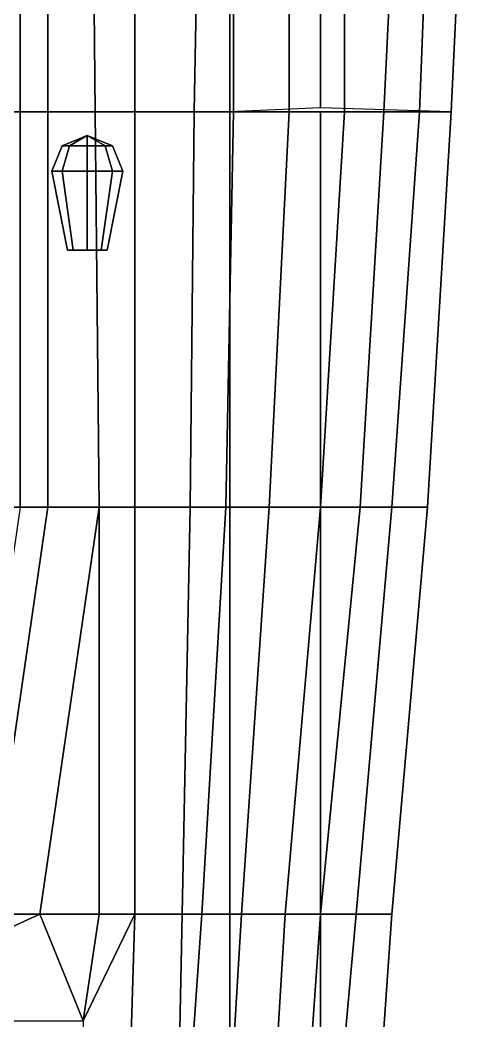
# Model space of a CAD drawing. Header units: millimetres. Extents: x -3 to 1.7, y -21.6 to 9.5.
# Drawn here: x 0.54 to 1.68, y -2.01 to 0.522 of the extents above; entities that cross this region are included whole.
import ezdxf

# ---------------------------------------------------------------- set-up
doc = ezdxf.new("R2010")
doc.units = ezdxf.units.MM

msp = doc.modelspace()

# ---------------------------------------------------------------- linework, layer by layer
at = {"color": 3}
for points in [[(0.47, 0.29, 2.08), (0.54, 0.29, 2.05), (0.54, 1.34, 2.05), (0.47, 1.34, 2.08)], [(0.54, 0.29, 2.05), (0.61, 0.29, 1.99), (0.61, 1.34, 1.99), (0.54, 1.34, 2.05)], [(0.61, 0.29, 1.99), (0.73, 0.29, 1.04), (0.72, 1.34, 1.09), (0.61, 1.34, 1.99)], [(0.73, 0.29, 1.04), (0.83, 0.29, 1.02), (0.83, 1.34, 1.06), (0.72, 1.34, 1.09)], [(0.83, 0.29, 1.02), (0.98, 0.29, 0.96), (1, 1.34, 1), (0.83, 1.34, 1.06)], [(0.98, 0.29, 0.96), (1.08, 0.29, 0.88), (1.08, 1.34, 0.92), (1, 1.34, 1)], [(1.08, 0.29, 0.88), (1.22, 0.29, 0.72), (1.22, 1.34, 0.76), (1.08, 1.34, 0.92)], [(1.22, 0.29, 0.72), (1.36, 0.29, 0.51), (1.36, 1.34, 0.57), (1.22, 1.34, 0.76)], [(1.36, 0.29, 0.51), (1.46, 0.29, 0.31), (1.51, 1.34, 0.31), (1.36, 1.34, 0.57)], [(1.46, 0.29, 0.31), (1.55, 0.29, 0.08), (1.59, 1.34, 0.08), (1.51, 1.34, 0.31)], [(1.55, 0.29, 0.08), (1.63, 0.29, -0.2), (1.68, 1.34, -0.19), (1.59, 1.34, 0.08)], [(0.47, -0.71, 2.08), (0.54, -0.71, 2.05), (0.54, 0.29, 2.05), (0.47, 0.29, 2.08)], [(0.54, -0.71, 2.05), (0.61, -0.71, 1.99), (0.61, 0.29, 1.99), (0.54, 0.29, 2.05)], [(0.61, -0.71, 1.99), (0.74, -0.71, 0.99), (0.73, 0.29, 1.04), (0.61, 0.29, 1.99)], [(0.74, -0.71, 0.99), (0.83, -0.71, 0.97), (0.83, 0.29, 1.02), (0.73, 0.29, 1.04)], [(0.83, -0.71, 0.97), (0.97, -0.71, 0.93), (0.98, 0.29, 0.96), (0.83, 0.29, 1.02)], [(0.97, -0.71, 0.93), (1.06, -0.71, 0.85), (1.08, 0.29, 0.88), (0.98, 0.29, 0.96)], [(1.06, -0.71, 0.85), (1.17, -0.71, 0.72), (1.22, 0.29, 0.72), (1.08, 0.29, 0.88)], [(1.17, -0.71, 0.72), (1.3, -0.71, 0.51), (1.36, 0.29, 0.51), (1.22, 0.29, 0.72)], [(1.3, -0.71, 0.51), (1.4, -0.71, 0.31), (1.46, 0.29, 0.31), (1.36, 0.29, 0.51)], [(1.4, -0.71, 0.31), (1.48, -0.71, 0.08), (1.55, 0.29, 0.08), (1.46, 0.29, 0.31)], [(1.48, -0.71, 0.08), (1.57, -0.71, -0.2), (1.63, 0.29, -0.2), (1.55, 0.29, 0.08)], [(0.39, -1.74, 2.02), (0.46, -1.74, 1.96), (0.61, -0.71, 1.99), (0.54, -0.71, 2.05)], [(0.46, -1.74, 1.96), (0.59, -1.74, 0.96), (0.74, -0.71, 0.99), (0.61, -0.71, 1.99)], [(0.59, -1.74, 0.96), (0.74, -1.74, 0.96), (0.74, -0.71, 0.99)], [(0.74, -1.74, 0.96), (0.83, -1.74, 0.95), (0.83, -0.71, 0.97), (0.74, -0.71, 0.99)], [(0.83, -1.74, 0.95), (0.95, -1.74, 0.9), (0.97, -0.71, 0.93), (0.83, -0.71, 0.97)], [(0.95, -1.74, 0.9), (1, -1.74, 0.85), (1.06, -0.71, 0.85), (0.97, -0.71, 0.93)], [(1, -1.74, 0.85), (1.1, -1.74, 0.72), (1.17, -0.71, 0.72), (1.06, -0.71, 0.85)], [(1.1, -1.74, 0.72), (1.21, -1.74, 0.51), (1.3, -0.71, 0.51), (1.17, -0.71, 0.72)], [(1.21, -1.74, 0.51), (1.3, -1.74, 0.31), (1.4, -0.71, 0.31), (1.3, -0.71, 0.51)], [(1.3, -1.74, 0.31), (1.39, -1.74, 0.08), (1.48, -0.71, 0.08), (1.4, -0.71, 0.31)], [(1.39, -1.74, 0.08), (1.48, -1.74, -0.22), (1.57, -0.71, -0.2), (1.48, -0.71, 0.08)], [(0, -1.82, 1.96), (0, -2.01, 0.96), (0.59, -1.74, 0.96), (0.46, -1.74, 1.96)], [(0.7, -2.01, 0.96), (0.7, -2.01, 0.96), (0.59, -1.74, 0.96), (0, -2.01, 0.96)], [(0.7, -2.01, 0.96), (0.7, -2.01, 0.96), (0.74, -1.74, 0.96), (0.59, -1.74, 0.96)], [(0.7, -2.74, 0.92), (0.8, -2.74, 0.9), (0.83, -1.74, 0.95), (0.7, -2.01, 0.96)], [(0.7, -2.01, 0.96), (0.7, -2.01, 0.96), (0.83, -1.74, 0.95), (0.74, -1.74, 0.96)], [(0.8, -2.74, 0.9), (0.93, -2.74, 0.86), (0.95, -1.74, 0.9), (0.83, -1.74, 0.95)], [(0.93, -2.74, 0.86), (0.93, -2.74, 0.86), (1, -1.74, 0.85), (0.95, -1.74, 0.9)], [(0.93, -2.74, 0.86), (1.04, -2.74, 0.72), (1.1, -1.74, 0.72), (1, -1.74, 0.85)], [(1.04, -2.74, 0.72), (1.15, -2.74, 0.51), (1.21, -1.74, 0.51), (1.1, -1.74, 0.72)], [(1.15, -2.74, 0.51), (1.23, -2.74, 0.31), (1.3, -1.74, 0.31), (1.21, -1.74, 0.51)], [(1.23, -2.74, 0.31), (1.3, -2.74, 0.08), (1.39, -1.74, 0.08), (1.3, -1.74, 0.31)], [(1.3, -2.74, 0.08), (1.41, -2.74, -0.23), (1.48, -1.74, -0.22), (1.39, -1.74, 0.08)], [(0.48, -2.74, 0.97), (0.48, -2.74, 0.97), (0.7, -2.74, 0.92), (0, -2.01, 0.96)]]:
    msp.add_3dface(points, dxfattribs=at)
for points in [[(1.07, 0.29, -0.4), (0.52, 0.29, -0.55), (0.52, 1.34, -0.6), (1.07, 1.34, -0.43)], [(1.3, 0.3, -0.33), (1.07, 0.29, -0.4), (1.07, 1.34, -0.43), (1.3, 1.34, -0.36)], [(1.63, 0.29, -0.2), (1.3, 0.3, -0.33), (1.3, 1.34, -0.36), (1.68, 1.34, -0.19)], [(1.07, -0.71, -0.37), (0.52, -0.71, -0.5), (0.52, 0.29, -0.55), (1.07, 0.29, -0.4)], [(1.3, -0.71, -0.3), (1.07, -0.71, -0.37), (1.07, 0.29, -0.4), (1.3, 0.29, -0.33)], [(1.57, -0.71, -0.2), (1.3, -0.71, -0.3), (1.3, 0.29, -0.33), (1.63, 0.29, -0.2)], [(0.71, 0.23, 1.9), (0.6464, 0.2036, 1.9), (0.665, 0.2036, 1.945), (0.71, 0.23, 1.9)], [(0.71, 0.23, 1.9), (0.665, 0.2036, 1.855), (0.6464, 0.2036, 1.9), (0.71, 0.23, 1.9)], [(0.71, 0.23, 1.9), (0.665, 0.2036, 1.945), (0.71, 0.2036, 1.9636), (0.71, 0.23, 1.9)], [(0.71, 0.23, 1.9), (0.71, 0.2036, 1.8364), (0.665, 0.2036, 1.855), (0.71, 0.23, 1.9)], [(0.71, 0.23, 1.9), (0.71, 0.2036, 1.9636), (0.755, 0.2036, 1.945), (0.71, 0.23, 1.9)], [(0.71, 0.23, 1.9), (0.755, 0.2036, 1.945), (0.7736, 0.2036, 1.9), (0.71, 0.23, 1.9)], [(0.71, 0.23, 1.9), (0.7736, 0.2036, 1.9), (0.755, 0.2036, 1.855), (0.71, 0.23, 1.9)], [(0.71, 0.23, 1.9), (0.755, 0.2036, 1.855), (0.71, 0.2036, 1.8364), (0.71, 0.23, 1.9)], [(0.6464, 0.2036, 1.9), (0.62, 0.14, 1.9), (0.6464, 0.14, 1.9636), (0.665, 0.2036, 1.945)], [(0.665, 0.2036, 1.855), (0.6464, 0.14, 1.8364), (0.62, 0.14, 1.9), (0.6464, 0.2036, 1.9)], [(0.665, 0.2036, 1.945), (0.6464, 0.14, 1.9636), (0.71, 0.14, 1.99), (0.71, 0.2036, 1.9636)], [(0.71, 0.2036, 1.8364), (0.71, 0.14, 1.81), (0.6464, 0.14, 1.8364), (0.665, 0.2036, 1.855)], [(0.71, 0.2036, 1.9636), (0.71, 0.14, 1.99), (0.7736, 0.14, 1.9636), (0.755, 0.2036, 1.945)], [(0.755, 0.2036, 1.855), (0.7736, 0.14, 1.8364), (0.71, 0.14, 1.81), (0.71, 0.2036, 1.8364)], [(0.755, 0.2036, 1.945), (0.7736, 0.14, 1.9636), (0.8, 0.14, 1.9), (0.7736, 0.2036, 1.9)], [(0.7736, 0.2036, 1.9), (0.8, 0.14, 1.9), (0.7736, 0.14, 1.8364), (0.755, 0.2036, 1.855)], [(0.6746, -0.06, 1.8646), (0.66, -0.06, 1.9), (0.62, 0.14, 1.9), (0.6464, 0.14, 1.8364)], [(0.66, -0.06, 1.9), (0.6746, -0.06, 1.9354), (0.6464, 0.14, 1.9636), (0.62, 0.14, 1.9)], [(0.71, -0.06, 1.85), (0.6746, -0.06, 1.8646), (0.6464, 0.14, 1.8364), (0.71, 0.14, 1.81)], [(0.6746, -0.06, 1.9354), (0.71, -0.06, 1.95), (0.71, 0.14, 1.99), (0.6464, 0.14, 1.9636)], [(0.7454, -0.06, 1.8646), (0.71, -0.06, 1.85), (0.71, 0.14, 1.81), (0.7736, 0.14, 1.8364)], [(0.71, -0.06, 1.95), (0.7454, -0.06, 1.9354), (0.7736, 0.14, 1.9636), (0.71, 0.14, 1.99)], [(0.76, -0.06, 1.9), (0.7454, -0.06, 1.8646), (0.7736, 0.14, 1.8364), (0.8, 0.14, 1.9)], [(0.7454, -0.06, 1.9354), (0.76, -0.06, 1.9), (0.8, 0.14, 1.9), (0.7736, 0.14, 1.9636)], [(0.66, -0.06, 1.9), (0.7454, -0.06, 1.9354), (0.71, -0.06, 1.95), (0.6746, -0.06, 1.9354)], [(0.6746, -0.06, 1.8646), (0.76, -0.06, 1.9), (0.7454, -0.06, 1.9354), (0.66, -0.06, 1.9)], [(0.71, -0.06, 1.85), (0.7454, -0.06, 1.8646), (0.76, -0.06, 1.9), (0.6746, -0.06, 1.8646)], [(1.07, -1.74, -0.34), (0.52, -1.74, -0.46), (0.52, -0.71, -0.5), (1.07, -0.71, -0.37)], [(1.3, -1.74, -0.27), (1.07, -1.74, -0.34), (1.07, -0.71, -0.37), (1.3, -0.71, -0.3)], [(1.48, -1.74, -0.22), (1.3, -1.74, -0.27), (1.3, -0.71, -0.3), (1.57, -0.71, -0.2)], [(1.07, -2.74, -0.31), (0.52, -2.74, -0.42), (0.52, -1.74, -0.46), (1.07, -1.74, -0.34)], [(1.3, -2.74, -0.24), (1.07, -2.74, -0.31), (1.07, -1.74, -0.34), (1.3, -1.74, -0.27)], [(1.41, -2.74, -0.23), (1.3, -2.74, -0.24), (1.3, -1.74, -0.27), (1.48, -1.74, -0.22)]]:
    msp.add_3dface(points)

doc.saveas('drawing.dxf')
